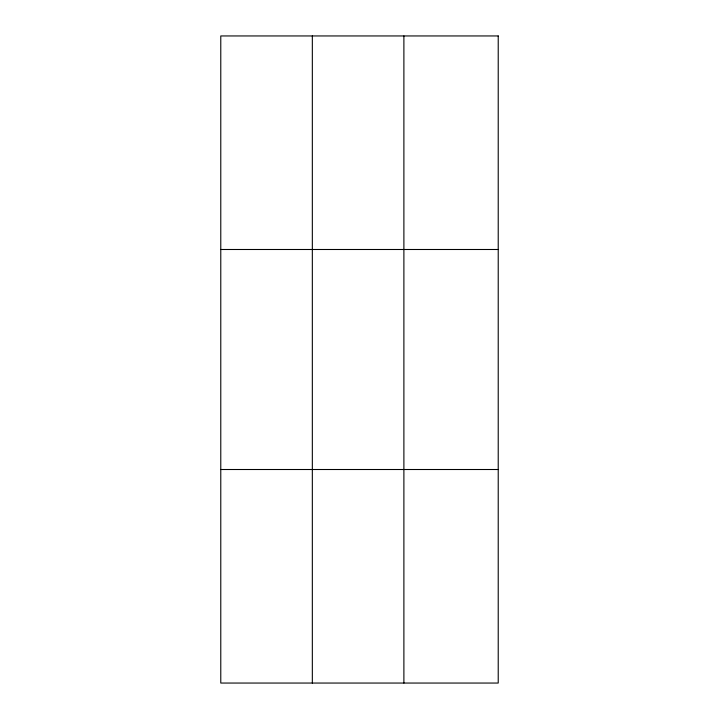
<?xml version="1.0" encoding="UTF-8"?>
<svg xmlns="http://www.w3.org/2000/svg" width="719" height="719" viewBox="0 0 719 719"><rect width="100%" height="100%" fill="white"/><g stroke="black" fill="none" stroke-linecap="round" stroke-linejoin="round"><path stroke-width="1.08" d="M312.334 683.05L312.334 35.95M403.889 683.05L403.889 35.95M220.778 249.493L498.222 249.493M220.778 469.507L498.222 469.507M498.222 35.95L498.222 683.05L220.778 683.05L220.778 35.95L498.222 35.95"/></g></svg>
